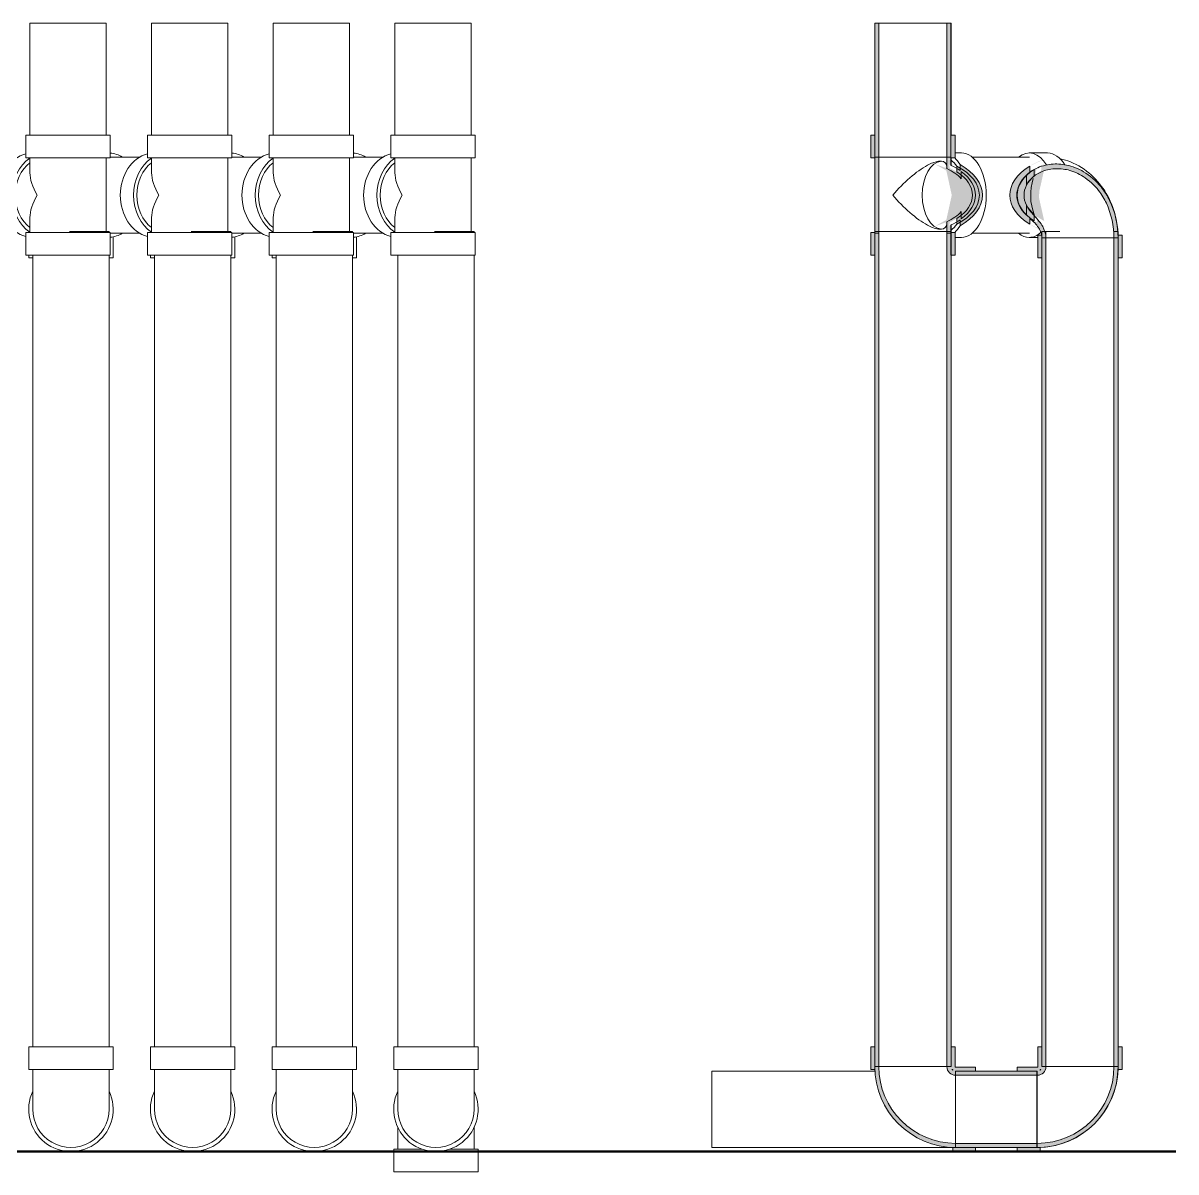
# Model space of a CAD drawing. Header units: millimetres. Extents: x 1147.5 to 1224.1, y 2097.1 to 2139.6.
# Drawn here: x 1217.667 to 1220.207, y 2128.663 to 2131.194 of the extents above; entities that cross this region are included whole.
import ezdxf

# ---------------------------------------------------------------- set-up
doc = ezdxf.new("R2010")
doc.units = ezdxf.units.MM
for name, color, linetype, lineweight in [('1 PAREDES', 7, 'Continuous', 50), ('1 TEXTO', 7, 'Continuous', 5), ('1 TEXTO_BackgroundLines', 7, 'Continuous', 5), ('1 TEXTO_IntersectionBoundary', 7, 'Continuous', 5), ('1 TEXTO_IntersectionFill', 7, 'Continuous', 5), ('PVC6_IntersectionFill_BackgroundLines', 1, 'Continuous', 13), ('PVC6_IntersectionFill_IntersectionBoundary', 1, 'Continuous', 13), ('PVC6_IntersectionFill_IntersectionFill', 1, 'Continuous', 13)]:
    doc.layers.add(name, color=color, linetype=linetype, lineweight=lineweight)

# ---------------------------------------------------------------- blocks, each defined once
blk = doc.blocks.new('A$C59C005CF')
at = {"layer": '1 TEXTO_BackgroundLines', "linetype": 'Continuous', "extrusion": (0, 1, 0)}
for p, q in [((1.8948, 2.3792), (1.7268, 2.3792)), ((1.7268, 2.132), (1.7268, 2.3792)), ((1.8948, 2.132), (1.8948, 2.3792)), ((2.1628, 2.3792), (1.9948, 2.3792)), ((1.9948, 2.132), (1.9948, 2.3792)), ((2.1628, 2.132), (2.1628, 2.3792)), ((2.4308, 2.3792), (2.2628, 2.3792)), ((2.2628, 2.132), (2.2628, 2.3792)), ((2.4308, 2.132), (2.4308, 2.3792)), ((2.6988, 2.3792), (2.5308, 2.3792)), ((2.5308, 2.132), (2.5308, 2.3792)), ((2.6988, 2.132), (2.6988, 2.3792)), ((1.9689, 2.084), (1.9038, 2.084)), ((2.2369, 2.084), (2.1718, 2.084)), ((2.5049, 2.084), (2.4398, 2.084)), ((1.9012, 1.92), (1.814, 1.92)), ((1.9012, 1.918), (1.9012, 1.92)), ((1.9689, 1.916), (1.9038, 1.916)), ((2.1692, 1.92), (2.082, 1.92)), ((2.1692, 1.918), (2.1692, 1.92)), ((2.2369, 1.916), (2.1718, 1.916)), ((2.4372, 1.92), (2.35, 1.92)), ((2.4372, 1.918), (2.4372, 1.92)), ((2.5049, 1.916), (2.4398, 1.916)), ((2.7052, 1.92), (2.618, 1.92)), ((2.7052, 1.918), (2.7052, 1.92)), ((1.7332, 0.124), (1.7332, 1.868)), ((1.9012, 0.124), (1.9012, 1.868)), ((2.0012, 0.124), (2.0012, 1.868)), ((2.1692, 0.124), (2.1692, 1.868)), ((2.2692, 0.124), (2.2692, 1.868)), ((2.4372, 0.124), (2.4372, 1.868)), ((2.5372, 0.124), (2.5372, 1.868)), ((2.7052, 0.124), (2.7052, 1.868))]:
    blk.add_line(p, q, dxfattribs=at)
at = {"layer": 'PVC6_IntersectionFill_BackgroundLines', "linetype": 'Continuous', "extrusion": (0, 1, 0)}
for p, q in [((1.8655, 2.132), (1.7178, 2.132)), ((1.7178, 2.082), (1.7178, 2.132)), ((1.9038, 2.132), (1.8655, 2.132)), ((1.9038, 2.082), (1.9038, 2.132)), ((2.1335, 2.132), (1.9858, 2.132)), ((1.9858, 2.082), (1.9858, 2.132)), ((2.1718, 2.132), (2.1335, 2.132)), ((2.1718, 2.082), (2.1718, 2.132)), ((2.4015, 2.132), (2.2538, 2.132)), ((2.2538, 2.082), (2.2538, 2.132)), ((2.4398, 2.132), (2.4015, 2.132)), ((2.4398, 2.082), (2.4398, 2.132)), ((2.6695, 2.132), (2.5218, 2.132)), ((2.5218, 2.082), (2.5218, 2.132)), ((2.7078, 2.132), (2.6695, 2.132)), ((2.7078, 2.082), (2.7078, 2.132)), ((1.7178, 2.082), (1.9038, 2.082)), ((1.7268, 2.0494), (1.7268, 2.082)), ((1.8948, 1.92), (1.8948, 2.082)), ((1.9858, 2.082), (2.1718, 2.082)), ((1.9948, 2.0494), (1.9948, 2.082)), ((2.1628, 1.92), (2.1628, 2.082)), ((2.2538, 2.082), (2.4398, 2.082)), ((2.2628, 2.0494), (2.2628, 2.082)), ((2.4308, 1.92), (2.4308, 2.082)), ((2.5218, 2.082), (2.7078, 2.082)), ((2.5308, 2.0494), (2.5308, 2.082)), ((2.6988, 1.92), (2.6988, 2.082)), ((1.7268, 1.918), (1.7268, 1.9506)), ((1.9948, 1.918), (1.9948, 1.9506)), ((2.2628, 1.918), (2.2628, 1.9506)), ((2.5308, 1.918), (2.5308, 1.9506)), ((1.9038, 1.918), (1.7178, 1.918)), ((1.7178, 1.868), (1.7178, 1.918)), ((1.9038, 1.868), (1.9038, 1.918)), ((1.9102, 1.9082), (1.9102, 1.862)), ((2.1718, 1.918), (1.9858, 1.918)), ((1.9858, 1.868), (1.9858, 1.918)), ((2.1718, 1.868), (2.1718, 1.918)), ((2.1782, 1.9082), (2.1782, 1.862)), ((2.4398, 1.918), (2.2538, 1.918)), ((2.2538, 1.868), (2.2538, 1.918)), ((2.4398, 1.868), (2.4398, 1.918)), ((2.4462, 1.9082), (2.4462, 1.862)), ((2.7078, 1.918), (2.5218, 1.918)), ((2.5218, 1.868), (2.5218, 1.918)), ((2.7078, 1.868), (2.7078, 1.918)), ((1.7178, 1.868), (1.8655, 1.868)), ((1.7242, 1.868), (1.7242, 1.862)), ((1.7242, 1.862), (1.7332, 1.862)), ((1.8655, 1.868), (1.9038, 1.868)), ((1.9012, 1.862), (1.9102, 1.862)), ((1.9858, 1.868), (2.1335, 1.868)), ((1.9922, 1.868), (1.9922, 1.862)), ((1.9922, 1.862), (2.0012, 1.862)), ((2.1335, 1.868), (2.1718, 1.868)), ((2.1692, 1.862), (2.1782, 1.862)), ((2.2538, 1.868), (2.4015, 1.868)), ((2.2602, 1.868), (2.2602, 1.862)), ((2.2602, 1.862), (2.2692, 1.862)), ((2.4015, 1.868), (2.4398, 1.868)), ((2.4372, 1.862), (2.4462, 1.862)), ((2.5218, 1.868), (2.6695, 1.868)), ((2.6695, 1.868), (2.7078, 1.868)), ((1.7242, 0.124), (1.8172, 0.124)), ((1.7242, 0.124), (1.7242, 0.074)), ((1.8172, 0.124), (1.9102, 0.124)), ((1.9102, 0.124), (1.9102, 0.074)), ((1.9922, 0.124), (2.0852, 0.124)), ((1.9922, 0.124), (1.9922, 0.074)), ((2.0852, 0.124), (2.1782, 0.124)), ((2.1782, 0.124), (2.1782, 0.074)), ((2.2602, 0.124), (2.3532, 0.124)), ((2.2602, 0.124), (2.2602, 0.074)), ((2.3532, 0.124), (2.4462, 0.124)), ((2.4462, 0.124), (2.4462, 0.074)), ((2.5282, 0.124), (2.6212, 0.124)), ((2.5282, 0.124), (2.5282, 0.074)), ((2.6212, 0.124), (2.7142, 0.124)), ((2.7142, 0.124), (2.7142, 0.074)), ((1.9102, 0.074), (1.7242, 0.074)), ((1.7332, -0.0138), (1.7332, 0.074)), ((1.9012, 0.074), (1.9012, -0.0138)), ((2.1782, 0.074), (1.9922, 0.074)), ((2.0012, -0.0138), (2.0012, 0.074)), ((2.1692, 0.074), (2.1692, -0.0138)), ((2.4462, 0.074), (2.2602, 0.074)), ((2.2692, -0.0138), (2.2692, 0.074)), ((2.4372, 0.074), (2.4372, -0.0138)), ((2.7142, 0.074), (2.5282, 0.074)), ((2.5372, -0.0138), (2.5372, 0.074)), ((2.7052, 0.074), (2.7052, -0.0138)), ((2.5372, -0.0539), (2.5372, -0.102)), ((2.7052, -0.102), (2.7052, -0.0539)), ((2.5911, -0.102), (2.5282, -0.102)), ((2.5282, -0.102), (2.5282, -0.152)), ((2.7142, -0.102), (2.6513, -0.102)), ((2.7142, -0.102), (2.7142, -0.152)), ((2.5282, -0.152), (2.7142, -0.152))]:
    blk.add_line(p, q, dxfattribs=at)
at = {"layer": 'PVC6_IntersectionFill_BackgroundLines', "linetype": 'Continuous'}
for centre, radius, start, end in [((1.8172, -0.014), 0.093, 154.5854, 25.4146), ((2.0852, -0.014), 0.093, 154.5854, 25.4146), ((2.3532, -0.014), 0.093, 154.5854, 25.4146), ((2.6212, -0.014), 0.093, 154.5854, 25.4146), ((1.8172, -0.014), 0.084, 179.9347, 0.0653), ((2.0852, -0.014), 0.084, 179.9347, 0.0653), ((2.3532, -0.014), 0.084, 179.9347, 0.0653), ((2.6212, -0.014), 0.084, 179.9347, 0.0653)]:
    blk.add_arc(centre, radius, start, end, dxfattribs=at)
for centre, major_axis, ratio, start_param, end_param in [((1.7332, 2), (0, 0.093), 0.809017, 0.206307, 2.935286), ((1.8983, 2), (0, -0.093), 0.809017, 2.698024, 3.068783), ((2.0012, 2), (0, 0.093), 0.809017, 0.206307, 2.935286), ((2.1663, 2), (0, -0.093), 0.809017, 2.698024, 3.068783), ((2.2692, 2), (0, 0.093), 0.809017, 0.206307, 2.935286), ((2.4343, 2), (0, -0.093), 0.809017, 2.698024, 3.068783), ((2.5372, 2), (0, 0.093), 0.809017, 0.206307, 2.935286), ((1.7626, 2), (0, 0.093), 0.809017, 0.49592, 2.645673), ((1.7626, 2), (0, 0.084), 0.809017, 0.55486, 2.586733), ((2.0306, 2), (0, 0.093), 0.809017, 0.49592, 2.645673), ((2.0306, 2), (0, 0.084), 0.809017, 0.55486, 2.586733), ((2.2986, 2), (0, 0.093), 0.809017, 0.49592, 2.645673), ((2.2986, 2), (0, 0.084), 0.809017, 0.55486, 2.586733), ((2.5666, 2), (0, 0.093), 0.809017, 0.49592, 2.645673), ((2.5666, 2), (0, 0.084), 0.809017, 0.55486, 2.586733), ((1.8108, 2), (-0.0748, 0.0748), 0.509525, 0.471239, 1.099557), ((2.0788, 2), (-0.0748, 0.0748), 0.509525, 0.471239, 1.099557), ((2.3468, 2), (-0.0748, 0.0748), 0.509525, 0.471239, 1.099557), ((2.6148, 2), (-0.0748, 0.0748), 0.509525, 0.471239, 1.099557), ((1.8108, 2), (0.0748, 0.0748), 0.509525, 2.042035, 2.670354), ((2.0788, 2), (0.0748, 0.0748), 0.509525, 2.042035, 2.670354), ((2.3468, 2), (0.0748, 0.0748), 0.509525, 2.042035, 2.670354), ((2.6148, 2), (0.0748, 0.0748), 0.509525, 2.042035, 2.670354), ((1.8983, 2), (0, -0.093), 0.809017, 0.07281, 0.443569), ((2.1663, 2), (0, -0.093), 0.809017, 0.07281, 0.443569), ((2.4343, 2), (0, -0.093), 0.809017, 0.07281, 0.443569)]:
    blk.add_ellipse(centre, major_axis=major_axis, ratio=ratio, start_param=start_param, end_param=end_param, dxfattribs=at)
for points in [[(1.7332, -0.0138), (1.7332, -0.0138), (1.7332, -0.0139), (1.7332, -0.0139)], [(1.9012, -0.0139), (1.9012, -0.0139), (1.9012, -0.0138), (1.9012, -0.0138)], [(2.0012, -0.0138), (2.0012, -0.0138), (2.0012, -0.0139), (2.0012, -0.0139)], [(2.1692, -0.0139), (2.1692, -0.0139), (2.1692, -0.0138), (2.1692, -0.0138)], [(2.2692, -0.0138), (2.2692, -0.0138), (2.2692, -0.0139), (2.2692, -0.0139)], [(2.4372, -0.0139), (2.4372, -0.0139), (2.4372, -0.0138), (2.4372, -0.0138)], [(2.5372, -0.0138), (2.5372, -0.0138), (2.5372, -0.0139), (2.5372, -0.0139)], [(2.7052, -0.0139), (2.7052, -0.0139), (2.7052, -0.0138), (2.7052, -0.0138)]]:
    blk.add_open_spline(points, degree=3, dxfattribs=at)
blk = doc.blocks.new('A$C13636C2D')
at = {"layer": '1 TEXTO_IntersectionFill', "linetype": 'Continuous', "extrusion": (0, 0, -1)}
h = blk.add_hatch(color=8, dxfattribs=at)
h.paths.add_polyline_path([(-0.4464, 2.084), (-0.4464, 2.3792), (-0.4554, 2.3792), (-0.4554, 2.084)])
h.paths.add_polyline_path([(-0.6142, 2.3792), (-0.6142, 2.084), (-0.6052, 2.084), (-0.6052, 2.3792)])
h = blk.add_hatch(color=8, dxfattribs=at)
edge = h.paths.add_edge_path()
edge.add_ellipse((-0.5338, 2), major_axis=(-0.1429, 0), ratio=0.587785, start_angle=310.8119, end_angle=409.1881)
edge.add_line((-0.6272, 1.9364), (-0.6272, 1.9489))
edge.add_ellipse((-0.5338, 2), major_axis=(-0.1276, 0), ratio=0.587785, start_angle=-42.945, end_angle=42.945, ccw=False)
edge.add_line((-0.6272, 2.0511), (-0.6272, 2.0636))
h = blk.add_hatch(color=8, dxfattribs=at)
edge = h.paths.add_edge_path()
edge.add_ellipse((-0.9027, 2), major_axis=(-0.1429, 0), ratio=0.587785, start_angle=137.4586, end_angle=222.5414)
edge.add_line((-0.7974, 2.0568), (-0.7974, 2.0424))
edge.add_ellipse((-0.9027, 2), major_axis=(-0.1276, 0), ratio=0.587785, start_angle=145.6091, end_angle=214.3909, ccw=False)
edge.add_line((-0.7974, 1.9576), (-0.7974, 1.9432))
h = blk.add_hatch(color=8, dxfattribs=at)
h.paths.add_polyline_path([(-0.4463, 0.08), (-0.4463, 1.92), (-0.4553, 1.92), (-0.4553, 0.08)])
h.paths.add_polyline_path([(-0.6143, 1.92), (-0.6143, 0.08), (-0.6053, 0.08), (-0.6053, 1.92)])
h = blk.add_hatch(color=8, dxfattribs=at)
h.paths.add_polyline_path([(-0.8143, 0.08), (-0.8143, 1.92), (-0.8233, 1.92), (-0.8233, 0.08)])
h.paths.add_polyline_path([(-0.9823, 1.92), (-0.9823, 0.08), (-0.9733, 0.08), (-0.9733, 1.92)])
h = blk.add_hatch(color=8, dxfattribs=at)
h.paths.add_polyline_path([(-0.8033, 0.07), (-0.8033, 0.061), (-0.6243, 0.061), (-0.6243, 0.07)])
h.paths.add_polyline_path([(-0.8033, -0.089), (-0.8033, -0.098), (-0.6243, -0.098), (-0.6243, -0.089)])
at = {"layer": 'PVC6_IntersectionFill_IntersectionFill', "linetype": 'Continuous', "extrusion": (0, 0, -1)}
h = blk.add_hatch(color=8, dxfattribs=at)
edge = h.paths.add_edge_path()
edge.add_line((-0.6368, 2.0524), (-0.6368, 2.0363))
edge.add_ellipse((-0.5252, 2), major_axis=(-0.1276, 0), ratio=0.587785, start_angle=-51.1475, end_angle=-28.9266, ccw=False)
edge.add_line((-0.6052, 2.0584), (-0.6052, 2.084))
edge.add_line((-0.6052, 2.084), (-0.6142, 2.084))
edge.add_line((-0.6142, 2.084), (-0.6142, 2.132))
edge.add_line((-0.6142, 2.132), (-0.6232, 2.132))
edge.add_line((-0.6232, 2.132), (-0.6232, 2.082))
edge.add_line((-0.6232, 2.082), (-0.6142, 2.082))
edge.add_line((-0.6142, 2.082), (-0.6142, 2.0657))
edge.add_ellipse((-0.5252, 2), major_axis=(-0.1429, 0), ratio=0.587785, start_angle=308.5466, end_angle=319.8328)
edge.add_line((-0.6344, 2.0542), (-0.6344, 2.0673))
edge.add_ellipse((-0.5252, 2), major_axis=(-0.1582, 0), ratio=0.587785, start_angle=313.6471, end_angle=406.3529)
edge.add_line((-0.6344, 1.9327), (-0.6344, 1.9458))
edge.add_ellipse((-0.5252, 2), major_axis=(-0.1429, 0), ratio=0.587785, start_angle=400.1672, end_angle=411.4534)
edge.add_line((-0.6142, 1.9343), (-0.6142, 1.918))
edge.add_line((-0.6142, 1.918), (-0.6232, 1.918))
edge.add_line((-0.6232, 1.918), (-0.6232, 1.868))
edge.add_line((-0.6232, 1.868), (-0.6142, 1.868))
edge.add_line((-0.6142, 1.868), (-0.6142, 1.916))
edge.add_line((-0.6142, 1.916), (-0.6052, 1.916))
edge.add_line((-0.6052, 1.916), (-0.6052, 1.9416))
edge.add_ellipse((-0.5252, 2), major_axis=(-0.1276, 0), ratio=0.587785, start_angle=28.9266, end_angle=51.1475, ccw=False)
edge.add_line((-0.6368, 1.9637), (-0.6368, 1.9476))
edge.add_ellipse((-0.5252, 2), major_axis=(-0.1429, 0), ratio=0.587785, start_angle=-38.6052, end_angle=38.6052, ccw=False)
h.paths.add_polyline_path([(-0.4464, 1.918), (-0.4464, 2.082), (-0.4374, 2.082), (-0.4374, 2.132), (-0.4464, 2.132), (-0.4464, 2.084), (-0.4554, 2.084), (-0.4554, 1.916), (-0.4464, 1.916), (-0.4464, 1.868), (-0.4374, 1.868), (-0.4374, 1.918)])
h = blk.add_hatch(color=8, dxfattribs=at)
edge = h.paths.add_edge_path()
edge.add_line((-0.7802, 2.0223), (-0.7802, 2.0439))
edge.add_spline(control_points=[(-0.7802, 2.0439), (-0.7863, 2.0498), (-0.7943, 2.0552), (-0.8114, 2.0636), (-0.8242, 2.0671), (-0.8457, 2.0693), (-0.8585, 2.0686), (-0.8813, 2.0638), (-0.8954, 2.0582), (-0.9202, 2.0436), (-0.9346, 2.0308), (-0.9517, 2.0096), (-0.9588, 1.9983), (-0.9755, 1.9642), (-0.9823, 1.9328), (-0.9823, 1.906)], knot_values=[0.442895, 0.442895, 0.442895, 0.442895, 0.467424, 0.467424, 0.500382, 0.500382, 0.532434, 0.532434, 0.570325, 0.570325, 0.618592, 0.618592, 0.652064, 0.652064, 0.732394, 0.732394, 0.732394, 0.732394], degree=3, periodic=0)
edge.add_line((-0.9823, 1.906), (-0.9733, 1.906))
edge.add_spline(control_points=[(-0.9733, 1.906), (-0.9733, 1.9308), (-0.9672, 1.9599), (-0.9522, 1.9915), (-0.9458, 2.002), (-0.9305, 2.0217), (-0.9176, 2.0336), (-0.8955, 2.0474), (-0.883, 2.0528), (-0.8628, 2.0577), (-0.8515, 2.0588), (-0.8323, 2.0576), (-0.8209, 2.0549), (-0.8045, 2.0475), (-0.7964, 2.0421), (-0.7868, 2.0325), (-0.7829, 2.0274), (-0.7802, 2.0223)], knot_values=[0.12439, 0.12439, 0.12439, 0.12439, 0.198693, 0.198693, 0.229453, 0.229453, 0.273409, 0.273409, 0.30748, 0.30748, 0.335859, 0.335859, 0.365184, 0.365184, 0.389603, 0.389603, 0.406075, 0.406075, 0.406075, 0.406075], degree=3, periodic=0)
h.paths.add_polyline_path([(-0.9823, 1.862), (-0.9823, 1.906), (-0.9823, 1.912), (-0.9913, 1.912), (-0.9913, 1.862)])
edge = h.paths.add_edge_path()
edge.add_ellipse((-0.902, 2), major_axis=(-0.1582, 0), ratio=0.587785, start_angle=136.3111, end_angle=223.6889)
edge.add_line((-0.7876, 2.0642), (-0.7876, 2.0503))
edge.add_ellipse((-0.902, 2), major_axis=(-0.1429, 0), ratio=0.587785, start_angle=-148.4816, end_angle=-143.1852, ccw=False)
edge.add_ellipse((-0.902, 2), major_axis=(-0.1429, 0), ratio=0.587785, start_angle=148.4816, end_angle=211.5184, ccw=False)
edge.add_line((-0.7802, 1.9561), (-0.7802, 1.9777))
edge.add_spline(control_points=[(-0.7802, 1.9777), (-0.7822, 1.9738), (-0.7848, 1.9701), (-0.7901, 1.9633), (-0.7937, 1.9592), (-0.8005, 1.9517), (-0.805, 1.9467), (-0.8112, 1.939), (-0.8141, 1.9348), (-0.8203, 1.9238), (-0.8233, 1.9143), (-0.8233, 1.906)], knot_values=[0, 0, 0, 0, 0.012121, 0.012121, 0.025788, 0.025788, 0.042589, 0.042589, 0.055377, 0.055377, 0.08034, 0.08034, 0.08034, 0.08034], degree=3, periodic=0)
edge.add_line((-0.8233, 1.906), (-0.8143, 1.906))
edge.add_line((-0.8143, 1.906), (-0.8143, 1.862))
edge.add_line((-0.8143, 1.862), (-0.8053, 1.862))
edge.add_line((-0.8053, 1.862), (-0.8053, 1.912))
edge.add_line((-0.8053, 1.912), (-0.8138, 1.912))
edge.add_spline(control_points=[(-0.8138, 1.912), (-0.8132, 1.9155), (-0.8121, 1.9189), (-0.8097, 1.9241), (-0.8082, 1.9266), (-0.8046, 1.932), (-0.8015, 1.9358), (-0.7954, 1.9421), (-0.7913, 1.9459), (-0.7876, 1.9493)], knot_values=[-0.049252, -0.049252, -0.049252, -0.049252, -0.039518, -0.039518, -0.032221, -0.032221, -0.020003, -0.020003, -0.005749, -0.005749, -0.005749, -0.005749], degree=3, periodic=0)
edge.add_line((-0.7876, 1.9493), (-0.7876, 1.9358))
h = blk.add_hatch(color=8, dxfattribs=at)
edge = h.paths.add_edge_path()
edge.add_line((-0.6243, -0.089), (-0.6243, -0.098))
edge.add_arc((-0.6243, 0.08), 0.178, 270, 360)
edge.add_line((-0.4463, 0.08), (-0.4553, 0.08))
edge.add_arc((-0.6243, 0.08), 0.169, -90, 0, ccw=False)
h.paths.add_polyline_path([(-0.4463, 0.124), (-0.4463, 0.08), (-0.4463, 0.074), (-0.4373, 0.074), (-0.4373, 0.124)])
h.paths.add_polyline_path([(-0.6683, -0.107), (-0.6183, -0.107), (-0.6183, -0.098), (-0.6243, -0.098), (-0.6683, -0.098)])
edge = h.paths.add_edge_path()
edge.add_line((-0.6233, 0.079), (-0.6683, 0.079))
edge.add_line((-0.6683, 0.079), (-0.6683, 0.07))
edge.add_line((-0.6683, 0.07), (-0.6243, 0.07))
edge.add_line((-0.6243, 0.07), (-0.6243, 0.061))
edge.add_arc((-0.6243, 0.08), 0.019, 270, 360)
edge.add_line((-0.6053, 0.08), (-0.6143, 0.08))
edge.add_line((-0.6143, 0.08), (-0.6143, 0.124))
edge.add_line((-0.6143, 0.124), (-0.6233, 0.124))
edge.add_line((-0.6233, 0.124), (-0.6233, 0.079))
edge = h.paths.add_edge_path(flags=0)
edge.add_arc((-0.6243, 0.08), 0.01, 306.6871, 323.3129, ccw=False)
edge.add_line((-0.6183, 0.0719), (-0.6183, 0.074))
edge.add_line((-0.6183, 0.074), (-0.6162, 0.074))
h = blk.add_hatch(color=8, dxfattribs=at)
edge = h.paths.add_edge_path()
edge.add_arc((-0.8043, 0.08), 0.178, 180, 270)
edge.add_line((-0.8043, -0.098), (-0.8043, -0.089))
edge.add_arc((-0.8043, 0.08), 0.169, 180, 270, ccw=False)
edge.add_line((-0.9733, 0.08), (-0.9823, 0.08))
h.paths.add_polyline_path([(-0.9823, 0.074), (-0.9823, 0.08), (-0.9823, 0.124), (-0.9913, 0.124), (-0.9913, 0.074)])
h.paths.add_polyline_path([(-0.8103, -0.107), (-0.7603, -0.107), (-0.7603, -0.098), (-0.8043, -0.098), (-0.8103, -0.098)])
edge = h.paths.add_edge_path()
edge.add_line((-0.7603, 0.079), (-0.8053, 0.079))
edge.add_line((-0.8053, 0.079), (-0.8053, 0.124))
edge.add_line((-0.8053, 0.124), (-0.8143, 0.124))
edge.add_line((-0.8143, 0.124), (-0.8143, 0.08))
edge.add_line((-0.8143, 0.08), (-0.8233, 0.08))
edge.add_arc((-0.8043, 0.08), 0.019, 180, 270)
edge.add_line((-0.8043, 0.061), (-0.8043, 0.07))
edge.add_line((-0.8043, 0.07), (-0.7603, 0.07))
edge.add_line((-0.7603, 0.07), (-0.7603, 0.079))
edge = h.paths.add_edge_path(flags=0)
edge.add_arc((-0.8043, 0.08), 0.01, 216.6871, 233.3129, ccw=False)
edge.add_line((-0.8124, 0.074), (-0.8103, 0.074))
edge.add_line((-0.8103, 0.074), (-0.8103, 0.0719))
at = {"layer": '1 TEXTO_BackgroundLines', "linetype": 'Continuous', "extrusion": (0, 1, 0)}
for p, q in [((0.4464, 2.3792), (0.4463, 2.3792)), ((0.4463, 2.132), (0.4463, 2.3792)), ((0.4554, 2.3792), (0.4464, 2.3792)), ((0.4464, 2.3792), (0.4464, 2.084)), ((0.4554, 2.3792), (0.6052, 2.3792)), ((0.4554, 2.084), (0.4554, 2.3792)), ((0.6052, 2.3792), (0.6052, 2.084)), ((0.6142, 2.3792), (0.6052, 2.3792)), ((0.6143, 2.3792), (0.6142, 2.3792)), ((0.6142, 2.084), (0.6142, 2.3792)), ((0.6143, 2.132), (0.6143, 2.3792)), ((0.4464, 2.084), (0.4554, 2.084)), ((0.6052, 2.084), (0.4554, 2.084)), ((0.6052, 2.084), (0.6142, 2.084)), ((0.6605, 2.084), (0.7869, 2.084)), ((0.6272, 2.0636), (0.6272, 2.0511)), ((0.7974, 2.0424), (0.7974, 2.0568)), ((0.7974, 1.9432), (0.7974, 1.9576)), ((0.6272, 1.9489), (0.6272, 1.9364)), ((0.4553, 1.92), (0.4463, 1.92)), ((0.4463, 1.92), (0.4463, 0.08)), ((0.4553, 0.08), (0.4553, 1.92)), ((0.4554, 1.92), (0.6052, 1.92)), ((0.6053, 1.92), (0.6053, 0.08)), ((0.6143, 1.92), (0.6053, 1.92)), ((0.6143, 0.08), (0.6143, 1.92)), ((0.6605, 1.916), (0.7869, 1.916)), ((0.8233, 1.92), (0.8143, 1.92)), ((0.8143, 1.92), (0.8143, 0.08)), ((0.8233, 1.92), (0.8538, 1.92)), ((0.8233, 0.08), (0.8233, 1.92)), ((0.9733, 1.92), (0.9733, 0.08)), ((0.9823, 1.92), (0.9733, 1.92)), ((0.9823, 0.08), (0.9823, 1.92)), ((0.9823, 1.92), (0.9823, 1.92)), ((0.9823, 1.912), (0.9823, 1.92)), ((0.8143, 0.124), (0.8143, 1.862)), ((0.9823, 0.124), (0.9823, 1.862)), ((0.4463, 0.08), (0.4553, 0.08)), ((0.6053, 0.08), (0.4553, 0.08)), ((0.6053, 0.08), (0.6143, 0.08)), ((0.8143, 0.08), (0.8233, 0.08)), ((0.9733, 0.08), (0.8233, 0.08)), ((0.9733, 0.08), (0.9823, 0.08)), ((0.0873, 0.07), (0.0873, -0.014)), ((0.0873, 0.07), (0.4466, 0.07)), ((0.6243, 0.07), (0.6243, 0.061)), ((0.8033, 0.07), (0.6243, 0.07)), ((0.6243, -0.089), (0.6243, 0.061)), ((0.6243, 0.061), (0.8033, 0.061)), ((0.6683, 0.07), (0.7603, 0.07)), ((0.8033, 0.061), (0.8033, 0.07)), ((0.8033, 0.061), (0.8033, -0.089)), ((0.0873, -0.014), (0.0873, -0.098)), ((0.0873, -0.098), (0.6183, -0.098)), ((0.6243, -0.089), (0.6243, -0.098)), ((0.8033, -0.089), (0.6243, -0.089)), ((0.6243, -0.098), (0.8033, -0.098)), ((0.6683, -0.098), (0.7603, -0.098)), ((0.8033, -0.098), (0.8033, -0.089))]:
    blk.add_line(p, q, dxfattribs=at)
at = {"layer": '1 TEXTO_BackgroundLines', "linetype": 'Continuous'}
for centre, major_axis, start_param, end_param in [((0.595, 2), (0, -0.075), 3.187617, 6.237161), ((0.595, 2), (0, -0.084), 2.42929, 2.739296), ((0.5338, 2), (0.1429, 0), 5.424692, 7.141679), ((0.5338, 2), (0.1276, 0), 5.533653, 7.032717), ((0.9027, 2), (0.1429, 0), 2.399105, 3.88408), ((0.9027, 2), (0.1276, 0), 2.541359, 3.741826), ((0.8338, 2), (0, 0.075), 1.06044, 2.17103), ((0.595, 2), (0, -0.084), 0.402297, 0.712303)]:
    blk.add_ellipse(centre, major_axis=major_axis, ratio=0.587785, start_param=start_param, end_param=end_param, dxfattribs=at)
at = {"layer": '1 TEXTO_IntersectionBoundary', "linetype": 'Continuous', "extrusion": (4.77258e-26, -1.44315e-28, -1)}
for p, q in [((0.4464, 2.3792), (0.4464, 2.084)), ((0.4554, 2.3792), (0.4464, 2.3792)), ((0.4554, 2.084), (0.4554, 2.3792)), ((0.6142, 2.3792), (0.6052, 2.3792)), ((0.6052, 2.3792), (0.6052, 2.084)), ((0.6142, 2.084), (0.6142, 2.3792)), ((0.4464, 2.084), (0.4554, 2.084)), ((0.6052, 2.084), (0.6142, 2.084))]:
    blk.add_line(p, q, dxfattribs=at)
at = {"layer": '1 TEXTO_IntersectionBoundary', "linetype": 'Continuous', "extrusion": (-4.23825e-26, 3.56304e-29, -1)}
for p, q in [((0.6272, 2.0636), (0.6272, 2.0511)), ((0.6272, 1.9489), (0.6272, 1.9364))]:
    blk.add_line(p, q, dxfattribs=at)
at = {"layer": '1 TEXTO_IntersectionBoundary', "linetype": 'Continuous', "extrusion": (4.23761e-26, 3.56304e-29, -1)}
for p, q in [((0.7974, 2.0424), (0.7974, 2.0568)), ((0.7974, 1.9432), (0.7974, 1.9576))]:
    blk.add_line(p, q, dxfattribs=at)
at = {"layer": '1 TEXTO_IntersectionBoundary', "linetype": 'Continuous', "extrusion": (1.1064e-26, 1.31353e-29, -1)}
for p, q in [((0.4463, 1.92), (0.4463, 0.08)), ((0.4553, 1.92), (0.4463, 1.92)), ((0.4553, 0.08), (0.4553, 1.92)), ((0.6143, 1.92), (0.6053, 1.92)), ((0.6053, 1.92), (0.6053, 0.08)), ((0.6143, 0.08), (0.6143, 1.92)), ((0.4463, 0.08), (0.4553, 0.08)), ((0.6053, 0.08), (0.6143, 0.08))]:
    blk.add_line(p, q, dxfattribs=at)
at = {"layer": '1 TEXTO_IntersectionBoundary', "linetype": 'Continuous', "extrusion": (-1.05678e-26, 1.31353e-29, -1)}
for p, q in [((0.8143, 1.92), (0.8143, 0.08)), ((0.8233, 1.92), (0.8143, 1.92)), ((0.8233, 0.08), (0.8233, 1.92)), ((0.9823, 1.92), (0.9733, 1.92)), ((0.9733, 1.92), (0.9733, 0.08)), ((0.9823, 0.08), (0.9823, 1.92)), ((0.8143, 0.08), (0.8233, 0.08)), ((0.9733, 0.08), (0.9823, 0.08))]:
    blk.add_line(p, q, dxfattribs=at)
at = {"layer": '1 TEXTO_IntersectionBoundary', "linetype": 'Continuous', "extrusion": (-2.22397e-25, -6.38672e-28, -1)}
for p, q in [((0.8033, 0.07), (0.6243, 0.07)), ((0.6243, 0.07), (0.6243, 0.061)), ((0.6243, 0.061), (0.8033, 0.061)), ((0.8033, 0.061), (0.8033, 0.07)), ((0.8033, -0.089), (0.6243, -0.089)), ((0.6243, -0.089), (0.6243, -0.098)), ((0.6243, -0.098), (0.8033, -0.098)), ((0.8033, -0.098), (0.8033, -0.089))]:
    blk.add_line(p, q, dxfattribs=at)
at = {"layer": '1 TEXTO_IntersectionBoundary', "linetype": 'Continuous', "extrusion": (0, 0, -1)}
for centre, major_axis, start_param, end_param in [((0.5338, 2), (0.1429, 0), 5.424692, 7.141679), ((0.5338, 2), (0.1276, 0), -0.749532, 0.749532), ((0.9027, 2), (0.1429, 0), 2.399105, 3.88408), ((0.9027, 2), (0.1276, 0), 2.541359, 3.741826)]:
    blk.add_ellipse(centre, major_axis=major_axis, ratio=0.587785, start_param=start_param, end_param=end_param, dxfattribs=at)
at = {"layer": 'PVC6_IntersectionFill_BackgroundLines', "linetype": 'Continuous', "extrusion": (0, 1, 0)}
for p, q in [((0.4374, 2.132), (0.4373, 2.132)), ((0.4373, 2.082), (0.4373, 2.132)), ((0.4374, 2.132), (0.4374, 2.082)), ((0.4464, 2.132), (0.4374, 2.132)), ((0.4464, 2.084), (0.4464, 2.132)), ((0.6142, 2.132), (0.6142, 2.084)), ((0.6232, 2.132), (0.6142, 2.132)), ((0.6233, 2.132), (0.6232, 2.132)), ((0.6232, 2.082), (0.6232, 2.132)), ((0.6233, 2.082), (0.6233, 2.132)), ((0.4554, 2.084), (0.4464, 2.084)), ((0.4554, 2.084), (0.6052, 2.084)), ((0.4554, 1.916), (0.4554, 2.084)), ((0.6052, 2.084), (0.6052, 2.0584)), ((0.6142, 2.084), (0.6052, 2.084)), ((0.6233, 2.093), (0.6371, 2.093)), ((0.8271, 2.093), (0.7867, 2.093)), ((0.4373, 2.082), (0.4374, 2.082)), ((0.4374, 2.082), (0.4464, 2.082)), ((0.4463, 1.918), (0.4463, 2.082)), ((0.4464, 2.082), (0.4464, 1.918)), ((0.6142, 2.082), (0.6232, 2.082)), ((0.6142, 2.0657), (0.6142, 2.082)), ((0.6143, 2.068), (0.6143, 2.082)), ((0.6232, 2.082), (0.6233, 2.082)), ((0.6344, 2.0673), (0.6344, 2.0542)), ((0.7876, 2.0503), (0.7876, 2.0642)), ((0.6368, 2.0363), (0.6368, 2.0524)), ((0.7802, 2.0439), (0.7802, 2.0223)), ((0.6368, 1.9476), (0.6368, 1.9637)), ((0.7802, 1.9777), (0.7802, 1.9561)), ((0.6052, 1.9416), (0.6052, 1.916)), ((0.6142, 1.918), (0.6142, 1.9343)), ((0.6143, 1.918), (0.6143, 1.932)), ((0.6344, 1.9458), (0.6344, 1.9327)), ((0.7876, 1.9358), (0.7876, 1.9493)), ((0.4374, 1.918), (0.4373, 1.918)), ((0.4373, 1.868), (0.4373, 1.918)), ((0.4374, 1.918), (0.4374, 1.868)), ((0.4464, 1.918), (0.4374, 1.918)), ((0.4464, 1.916), (0.4554, 1.916)), ((0.4464, 1.868), (0.4464, 1.916)), ((0.6052, 1.916), (0.6142, 1.916)), ((0.6232, 1.918), (0.6142, 1.918)), ((0.6142, 1.916), (0.6142, 1.868)), ((0.6233, 1.918), (0.6232, 1.918)), ((0.6232, 1.868), (0.6232, 1.918)), ((0.6233, 1.868), (0.6233, 1.918)), ((0.6233, 1.907), (0.6371, 1.907)), ((0.8053, 1.907), (0.7867, 1.907)), ((0.8053, 1.912), (0.8053, 1.862)), ((0.8138, 1.912), (0.8053, 1.912)), ((0.8053, 1.907), (0.8053, 1.862)), ((0.8143, 1.906), (0.8233, 1.906)), ((0.8143, 1.862), (0.8143, 1.906)), ((0.8233, 1.906), (0.9733, 1.906)), ((0.9733, 1.906), (0.9823, 1.906)), ((0.9823, 1.912), (0.9823, 1.906)), ((0.9913, 1.912), (0.9823, 1.912)), ((0.9823, 1.906), (0.9823, 1.862)), ((0.9913, 1.912), (0.9913, 1.912)), ((0.9913, 1.862), (0.9913, 1.912)), ((0.9913, 1.912), (0.9913, 1.862)), ((0.4373, 1.868), (0.4374, 1.868)), ((0.4374, 1.868), (0.4464, 1.868)), ((0.6142, 1.868), (0.6232, 1.868)), ((0.6232, 1.868), (0.6233, 1.868)), ((0.8053, 1.862), (0.8053, 1.862)), ((0.8053, 1.862), (0.8143, 1.862)), ((0.9823, 1.862), (0.9913, 1.862)), ((0.9913, 1.862), (0.9913, 1.862)), ((0.4373, 0.124), (0.4373, 0.074)), ((0.4463, 0.124), (0.4373, 0.124)), ((0.4463, 0.08), (0.4463, 0.124)), ((0.6143, 0.124), (0.6143, 0.08)), ((0.6233, 0.124), (0.6143, 0.124)), ((0.6233, 0.079), (0.6233, 0.124)), ((0.8053, 0.124), (0.8053, 0.124)), ((0.8053, 0.124), (0.8053, 0.079)), ((0.8143, 0.124), (0.8053, 0.124)), ((0.8053, 0.079), (0.8053, 0.124)), ((0.8143, 0.08), (0.8143, 0.124)), ((0.9823, 0.124), (0.9823, 0.08)), ((0.9913, 0.124), (0.9823, 0.124)), ((0.9913, 0.124), (0.9913, 0.124)), ((0.9913, 0.074), (0.9913, 0.124)), ((0.9913, 0.074), (0.9913, 0.124)), ((0.4463, 0.074), (0.4463, 0.08)), ((0.4553, 0.08), (0.4463, 0.08)), ((0.4553, 0.08), (0.6053, 0.08)), ((0.6143, 0.08), (0.6053, 0.08)), ((0.6683, 0.079), (0.6233, 0.079)), ((0.6683, 0.07), (0.6683, 0.079)), ((0.7603, 0.079), (0.7603, 0.079)), ((0.7603, 0.079), (0.7603, 0.07)), ((0.8053, 0.079), (0.7603, 0.079)), ((0.8053, 0.079), (0.7603, 0.079)), ((0.8053, 0.079), (0.8053, 0.079)), ((0.8233, 0.08), (0.8143, 0.08)), ((0.9733, 0.08), (0.8233, 0.08)), ((0.9823, 0.08), (0.9733, 0.08)), ((0.9823, 0.08), (0.9823, 0.074)), ((0.4373, 0.074), (0.4463, 0.074)), ((0.4463, 0.074), (0.4464, 0.074)), ((0.6162, 0.074), (0.6183, 0.074)), ((0.6183, 0.074), (0.6183, 0.0719)), ((0.6243, 0.07), (0.6683, 0.07)), ((0.6243, 0.061), (0.6243, 0.07)), ((0.6243, 0.061), (0.6243, -0.089)), ((0.7603, 0.07), (0.8043, 0.07)), ((0.8043, 0.07), (0.8043, 0.061)), ((0.8043, 0.061), (0.8043, -0.089)), ((0.8103, 0.074), (0.8124, 0.074)), ((0.8103, 0.0719), (0.8103, 0.074)), ((0.9823, 0.074), (0.9822, 0.074)), ((0.9823, 0.074), (0.9913, 0.074)), ((0.9913, 0.074), (0.9913, 0.074)), ((0.6183, -0.0979), (0.6183, -0.098)), ((0.6183, -0.098), (0.6183, -0.107)), ((0.6243, -0.098), (0.6183, -0.098)), ((0.6243, -0.098), (0.6243, -0.089)), ((0.6683, -0.098), (0.6243, -0.098)), ((0.6683, -0.107), (0.6683, -0.098)), ((0.7603, -0.098), (0.7603, -0.107)), ((0.8043, -0.098), (0.7603, -0.098)), ((0.8043, -0.089), (0.8043, -0.098)), ((0.8103, -0.098), (0.8043, -0.098)), ((0.8103, -0.0979), (0.8103, -0.098)), ((0.8103, -0.107), (0.8103, -0.098)), ((0.6183, -0.107), (0.6683, -0.107)), ((0.7603, -0.107), (0.7603, -0.107)), ((0.7603, -0.107), (0.8103, -0.107)), ((0.8103, -0.107), (0.7603, -0.107)), ((0.8103, -0.107), (0.8103, -0.107))]:
    blk.add_line(p, q, dxfattribs=at)
at = {"layer": 'PVC6_IntersectionFill_BackgroundLines', "linetype": 'Continuous'}
for centre, radius, start, end in [((0.6243, 0.08), 0.178, 180, 270), ((0.6243, 0.08), 0.169, 180, 270), ((0.6243, 0.08), 0.019, 180, 270), ((0.8043, 0.08), 0.019, 270, 360), ((0.8043, 0.08), 0.169, 270, 0), ((0.8043, 0.08), 0.178, 270, 0), ((0.6243, 0.08), 0.01, 216.6871, 233.3129), ((0.8043, 0.08), 0.01, 306.6871, 323.3129), ((0.8043, 0.08), 0.178, 271.9317, 358.0683), ((0.8043, 0.08), 0.01, 306.8699, 323.1301)]:
    blk.add_arc(centre, radius, start, end, dxfattribs=at)
for centre, major_axis, ratio, start_param, end_param in [((0.6371, 2), (0, 0.093), 0.587785, 3.141593, 6.283185), ((0.7867, 2), (0, -0.093), 0.587785, 2.370232, 3.585161), ((0.8271, 2), (0, -0.093), 0.587785, 2.377398, 3.141593), ((0.5303, 2), (0.0713, 0.0713), 0.32492, 6.018811, 8.168141), ((0.5252, 2), (0.1276, 0), 0.587785, 0.504865, 0.892693), ((0.5303, 2), (0.0799, 0.0799), 0.32492, 5.924579, 5.969026), ((0.5252, 2), (0.1429, 0), 0.587785, 0.70105, 0.898031), ((0.5966, 2), (0, 0.093), 0.587785, 5.5214, 5.791886), ((0.5252, 2), (0.1582, 0), 0.587785, 5.474174, 7.092197), ((0.902, 2), (0.1582, 0), 0.587785, 2.379078, 3.904107), ((0.5252, 2), (0.1429, 0), 0.587785, 5.609398, 6.956973), ((0.902, 2), (0.1429, 0), 0.587785, 2.591493, 3.691693), ((0.8223, 2), (0, 0.084), 0.587785, 1.020696, 1.035548), ((0.902, 2), (0.1429, 0), 0.587785, 2.499053, 2.591493), ((0.8271, 2), (0, -0.084), 0.587785, 4.069849, 4.072617), ((0.5303, 2), (-0.0713, 0.0713), 0.32492, 1.256637, 3.405967), ((0.5252, 2), (0.1276, 0), 0.587785, 5.390493, 5.778321), ((0.8223, 2), (0, 0.084), 0.587785, 2.106044, 2.120896), ((0.5252, 2), (0.1429, 0), 0.587785, 5.385155, 5.582136), ((0.5303, 2), (-0.0799, 0.0799), 0.32492, 3.455752, 3.500199), ((0.5966, 2), (0, 0.093), 0.587785, 3.632892, 3.903377), ((0.7867, 2), (0, -0.093), 0.587785, 5.839616, 6.283185), ((0.7867, 2), (0, -0.093), 0.587785, 0, 0.488585)]:
    blk.add_ellipse(centre, major_axis=major_axis, ratio=ratio, start_param=start_param, end_param=end_param, dxfattribs=at)
for points, knots in [([(0.9823, 1.906), (0.9823, 1.9328), (0.9755, 1.9642), (0.9588, 1.9983), (0.9517, 2.0096), (0.9346, 2.0308), (0.9202, 2.0436), (0.8954, 2.0582), (0.8813, 2.0638), (0.8585, 2.0686), (0.8457, 2.0693), (0.8242, 2.0671), (0.8114, 2.0636), (0.7943, 2.0552), (0.7863, 2.0498), (0.7802, 2.0439)], [0.4428947, 0.4428947, 0.4428947, 0.4428947, 0.523224, 0.523224, 0.556696, 0.556696, 0.6049629, 0.6049629, 0.6428547, 0.6428547, 0.6749065, 0.6749065, 0.7078644, 0.7078644, 0.7323937, 0.7323937, 0.7323937, 0.7323937]), ([(0.7802, 2.0223), (0.7829, 2.0274), (0.7868, 2.0325), (0.7964, 2.0421), (0.8045, 2.0475), (0.8209, 2.0549), (0.8323, 2.0576), (0.8515, 2.0588), (0.8628, 2.0577), (0.883, 2.0528), (0.8955, 2.0474), (0.9176, 2.0336), (0.9305, 2.0217), (0.9458, 2.002), (0.9522, 1.9915), (0.9672, 1.9599), (0.9733, 1.9308), (0.9733, 1.906)], [0.1243898, 0.1243898, 0.1243898, 0.1243898, 0.1408619, 0.1408619, 0.1652814, 0.1652814, 0.1946062, 0.1946062, 0.2229847, 0.2229847, 0.2570561, 0.2570561, 0.3010116, 0.3010116, 0.3317721, 0.3317721, 0.4060752, 0.4060752, 0.4060752, 0.4060752]), ([(0.9818, 1.92), (0.9809, 1.9323), (0.979, 1.9445), (0.9715, 1.9729), (0.965, 1.9889), (0.9474, 2.0187), (0.9364, 2.0326), (0.9098, 2.0564), (0.8944, 2.0664), (0.87, 2.0762), (0.8624, 2.0786), (0.8546, 2.0804)], [4.798892, 4.798892, 4.798892, 4.798892, 5.026548, 5.026548, 5.340708, 5.340708, 5.654867, 5.654867, 5.967892, 5.967892, 6.101355, 6.101355, 6.101355, 6.101355]), ([(0.8233, 1.906), (0.8233, 1.9143), (0.8203, 1.9238), (0.8141, 1.9348), (0.8112, 1.939), (0.805, 1.9467), (0.8005, 1.9517), (0.7937, 1.9592), (0.7901, 1.9633), (0.7848, 1.9701), (0.7822, 1.9738), (0.7802, 1.9777)], [0, 0, 0, 0, 0.02496328, 0.02496328, 0.0377512, 0.0377512, 0.05455193, 0.05455193, 0.06821937, 0.06821937, 0.08033991, 0.08033991, 0.08033991, 0.08033991]), ([(0.7876, 1.9493), (0.7913, 1.9459), (0.7954, 1.9421), (0.8015, 1.9358), (0.8046, 1.932), (0.8082, 1.9266), (0.8097, 1.9241), (0.8121, 1.9189), (0.8132, 1.9155), (0.8138, 1.912)], [-0.04925235, -0.04925235, -0.04925235, -0.04925235, -0.03499774, -0.03499774, -0.02278004, -0.02278004, -0.01548257, -0.01548257, -0.00574867, -0.00574867, -0.00574867, -0.00574867])]:
    blk.add_open_spline(points, degree=3, knots=knots, dxfattribs=at)
at = {"layer": 'PVC6_IntersectionFill_IntersectionBoundary', "linetype": 'Continuous', "extrusion": (2.34912e-26, -4.83351e-29, -1)}
for p, q in [((0.4374, 2.132), (0.4374, 2.082)), ((0.4464, 2.132), (0.4374, 2.132)), ((0.4464, 2.084), (0.4464, 2.132)), ((0.6142, 2.132), (0.6142, 2.084)), ((0.6232, 2.132), (0.6142, 2.132)), ((0.6232, 2.082), (0.6232, 2.132)), ((0.4554, 2.084), (0.4464, 2.084)), ((0.4554, 1.916), (0.4554, 2.084)), ((0.6052, 2.084), (0.6052, 2.0584)), ((0.6142, 2.084), (0.6052, 2.084)), ((0.4374, 2.082), (0.4464, 2.082)), ((0.4464, 2.082), (0.4464, 1.918)), ((0.6142, 2.082), (0.6232, 2.082)), ((0.6142, 2.0657), (0.6142, 2.082)), ((0.6344, 2.0673), (0.6344, 2.0542)), ((0.6368, 2.0363), (0.6368, 2.0524)), ((0.6368, 1.9476), (0.6368, 1.9637)), ((0.6052, 1.9416), (0.6052, 1.916)), ((0.6142, 1.918), (0.6142, 1.9343)), ((0.6344, 1.9458), (0.6344, 1.9327)), ((0.4464, 1.918), (0.4374, 1.918)), ((0.4374, 1.918), (0.4374, 1.868)), ((0.4464, 1.868), (0.4464, 1.916)), ((0.4464, 1.916), (0.4554, 1.916)), ((0.6052, 1.916), (0.6142, 1.916)), ((0.6232, 1.918), (0.6142, 1.918)), ((0.6142, 1.916), (0.6142, 1.868)), ((0.6232, 1.868), (0.6232, 1.918)), ((0.4374, 1.868), (0.4464, 1.868)), ((0.6142, 1.868), (0.6232, 1.868))]:
    blk.add_line(p, q, dxfattribs=at)
at = {"layer": 'PVC6_IntersectionFill_IntersectionBoundary', "linetype": 'Continuous', "extrusion": (2.3247e-26, -3.24661e-28, -1)}
for p, q in [((0.7876, 2.0503), (0.7876, 2.0642)), ((0.7802, 2.0439), (0.7802, 2.0223)), ((0.7802, 1.9777), (0.7802, 1.9561)), ((0.7876, 1.9358), (0.7876, 1.9493)), ((0.8138, 1.912), (0.8053, 1.912)), ((0.8053, 1.912), (0.8053, 1.862)), ((0.8143, 1.906), (0.8233, 1.906)), ((0.8143, 1.862), (0.8143, 1.906)), ((0.9733, 1.906), (0.9823, 1.906)), ((0.9823, 1.912), (0.9823, 1.906)), ((0.9913, 1.912), (0.9823, 1.912)), ((0.9823, 1.906), (0.9823, 1.862)), ((0.9913, 1.862), (0.9913, 1.912)), ((0.8053, 1.862), (0.8143, 1.862)), ((0.9823, 1.862), (0.9913, 1.862))]:
    blk.add_line(p, q, dxfattribs=at)
at = {"layer": 'PVC6_IntersectionFill_IntersectionBoundary', "linetype": 'Continuous', "extrusion": (1.31677e-25, -3.73255e-28, -1)}
for p, q in [((0.4463, 0.124), (0.4373, 0.124)), ((0.4373, 0.124), (0.4373, 0.074)), ((0.4463, 0.08), (0.4463, 0.124)), ((0.6233, 0.124), (0.6143, 0.124)), ((0.6143, 0.124), (0.6143, 0.08)), ((0.6233, 0.079), (0.6233, 0.124)), ((0.4553, 0.08), (0.4463, 0.08)), ((0.4463, 0.074), (0.4463, 0.08)), ((0.6143, 0.08), (0.6053, 0.08)), ((0.6683, 0.079), (0.6233, 0.079)), ((0.6683, 0.07), (0.6683, 0.079)), ((0.4373, 0.074), (0.4463, 0.074)), ((0.6162, 0.074), (0.6183, 0.074)), ((0.6183, 0.074), (0.6183, 0.0719)), ((0.6243, 0.07), (0.6683, 0.07)), ((0.6243, 0.061), (0.6243, 0.07)), ((0.6183, -0.098), (0.6183, -0.107)), ((0.6243, -0.098), (0.6183, -0.098)), ((0.6243, -0.098), (0.6243, -0.089)), ((0.6683, -0.098), (0.6243, -0.098)), ((0.6683, -0.107), (0.6683, -0.098)), ((0.6183, -0.107), (0.6683, -0.107))]:
    blk.add_line(p, q, dxfattribs=at)
at = {"layer": 'PVC6_IntersectionFill_IntersectionBoundary', "linetype": 'Continuous', "extrusion": (1.04636e-25, -3.73255e-28, -1)}
for p, q in [((0.8053, 0.124), (0.8053, 0.079)), ((0.8143, 0.124), (0.8053, 0.124)), ((0.8143, 0.08), (0.8143, 0.124)), ((0.9823, 0.124), (0.9823, 0.08)), ((0.9913, 0.124), (0.9823, 0.124)), ((0.9913, 0.074), (0.9913, 0.124)), ((0.8053, 0.079), (0.7603, 0.079)), ((0.7603, 0.079), (0.7603, 0.07)), ((0.8233, 0.08), (0.8143, 0.08)), ((0.9823, 0.08), (0.9733, 0.08)), ((0.9823, 0.08), (0.9823, 0.074)), ((0.7603, 0.07), (0.8043, 0.07)), ((0.8043, 0.07), (0.8043, 0.061)), ((0.8103, 0.074), (0.8124, 0.074)), ((0.8103, 0.0719), (0.8103, 0.074)), ((0.9823, 0.074), (0.9913, 0.074)), ((0.7603, -0.098), (0.7603, -0.107)), ((0.8043, -0.098), (0.7603, -0.098)), ((0.8043, -0.089), (0.8043, -0.098)), ((0.8103, -0.098), (0.8043, -0.098)), ((0.8103, -0.107), (0.8103, -0.098)), ((0.7603, -0.107), (0.8103, -0.107))]:
    blk.add_line(p, q, dxfattribs=at)
at = {"layer": 'PVC6_IntersectionFill_IntersectionBoundary', "linetype": 'Continuous', "extrusion": (0, 0, -1)}
for centre, radius, start, end in [((-0.6243, 0.08), 0.178, 270, 0), ((-0.6243, 0.08), 0.169, 270, 0), ((-0.6243, 0.08), 0.019, 270, 0), ((-0.8043, 0.08), 0.178, 180, 270), ((-0.8043, 0.08), 0.169, 180, 270), ((-0.8043, 0.08), 0.019, 180, 270), ((-0.6243, 0.08), 0.01, 306.6871, 323.3129), ((-0.8043, 0.08), 0.01, 216.6871, 233.3129)]:
    blk.add_arc(centre, radius, start, end, dxfattribs=at)
for centre, major_axis, start_param, end_param in [((0.5252, 2), (0.1276, 0), -0.892693, -0.504865), ((0.5252, 2), (0.1429, 0), 5.385155, 5.582136), ((0.5252, 2), (0.1582, 0), 5.474174, 7.092197), ((0.902, 2), (0.1582, 0), 2.379078, 3.904107), ((0.5252, 2), (0.1429, 0), -0.673787, 0.673787), ((0.902, 2), (0.1429, 0), 2.591493, 3.691693), ((0.902, 2), (0.1429, 0), -2.591493, -2.499053), ((0.5252, 2), (0.1276, 0), 0.504865, 0.892693), ((0.5252, 2), (0.1429, 0), 6.984235, 7.181216)]:
    blk.add_ellipse(centre, major_axis=major_axis, ratio=0.587785, start_param=start_param, end_param=end_param, dxfattribs=at)
at = {"layer": 'PVC6_IntersectionFill_IntersectionBoundary', "linetype": 'Continuous'}
for points, knots in [([(0.9823, 1.906), (0.9823, 1.9328), (0.9755, 1.9642), (0.9588, 1.9983), (0.9517, 2.0096), (0.9346, 2.0308), (0.9202, 2.0436), (0.8954, 2.0582), (0.8813, 2.0638), (0.8585, 2.0686), (0.8457, 2.0693), (0.8242, 2.0671), (0.8114, 2.0636), (0.7943, 2.0552), (0.7863, 2.0498), (0.7802, 2.0439)], [0.4428947, 0.4428947, 0.4428947, 0.4428947, 0.523224, 0.523224, 0.556696, 0.556696, 0.6049629, 0.6049629, 0.6428547, 0.6428547, 0.6749065, 0.6749065, 0.7078644, 0.7078644, 0.7323937, 0.7323937, 0.7323937, 0.7323937]), ([(0.7802, 2.0223), (0.7829, 2.0274), (0.7868, 2.0325), (0.7964, 2.0421), (0.8045, 2.0475), (0.8209, 2.0549), (0.8323, 2.0576), (0.8515, 2.0588), (0.8628, 2.0577), (0.883, 2.0528), (0.8955, 2.0474), (0.9176, 2.0336), (0.9305, 2.0217), (0.9458, 2.002), (0.9522, 1.9915), (0.9672, 1.9599), (0.9733, 1.9308), (0.9733, 1.906)], [0.1243898, 0.1243898, 0.1243898, 0.1243898, 0.1408619, 0.1408619, 0.1652814, 0.1652814, 0.1946062, 0.1946062, 0.2229847, 0.2229847, 0.2570561, 0.2570561, 0.3010116, 0.3010116, 0.3317721, 0.3317721, 0.4060752, 0.4060752, 0.4060752, 0.4060752]), ([(0.8233, 1.906), (0.8233, 1.9143), (0.8203, 1.9238), (0.8141, 1.9348), (0.8112, 1.939), (0.805, 1.9467), (0.8005, 1.9517), (0.7937, 1.9592), (0.7901, 1.9633), (0.7848, 1.9701), (0.7822, 1.9738), (0.7802, 1.9777)], [0, 0, 0, 0, 0.02496328, 0.02496328, 0.0377512, 0.0377512, 0.05455193, 0.05455193, 0.06821937, 0.06821937, 0.08033991, 0.08033991, 0.08033991, 0.08033991]), ([(0.7876, 1.9493), (0.7913, 1.9459), (0.7954, 1.9421), (0.8015, 1.9358), (0.8046, 1.932), (0.8082, 1.9266), (0.8097, 1.9241), (0.8121, 1.9189), (0.8132, 1.9155), (0.8138, 1.912)], [-0.04925235, -0.04925235, -0.04925235, -0.04925235, -0.03499774, -0.03499774, -0.02278004, -0.02278004, -0.01548257, -0.01548257, -0.00574867, -0.00574867, -0.00574867, -0.00574867])]:
    blk.add_open_spline(points, degree=3, knots=knots, dxfattribs=at)

msp = doc.modelspace()

# ---------------------------------------------------------------- linework, layer by layer
at = {"layer": '1 PAREDES'}
msp.add_line((1220.2072, 2128.7076), (1215.8879, 2128.7076), dxfattribs=at)

# ---------------------------------------------------------------- block references
at = {"layer": '1 TEXTO'}
for name, p in [('A$C13636C2D', (1219.0974, 2128.8146)), ('A$C59C005CF', (1215.9556, 2128.8146))]:
    msp.add_blockref(name, p, dxfattribs=at)

doc.saveas('drawing.dxf')
